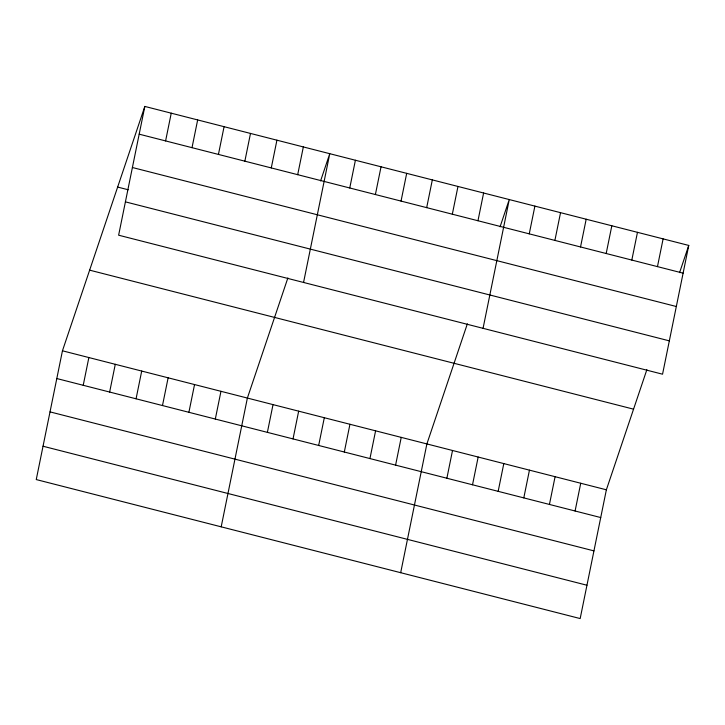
<?xml version="1.0" encoding="UTF-8"?>
<svg xmlns="http://www.w3.org/2000/svg" width="725" height="725" viewBox="0 0 725 725"><rect width="100%" height="100%" fill="white"/><g stroke="black" fill="none" stroke-linecap="round" stroke-linejoin="round"><path stroke-width="1.09" d="M144.828 106.43L118.628 235.199L662.55 374.2L688.75 245.431L144.828 106.43L62.45 350.8L36.25 479.569L580.172 618.57L606.372 489.801L646.863 369.696M83.221 385.292L88.867 357.552M109.638 392.044L115.284 364.303M165.599 140.922L171.245 113.182M136.064 398.795L141.71 371.055M192.016 147.673L197.662 119.933M162.482 405.547L168.127 377.807M218.433 154.425L224.079 126.685M188.899 412.298L194.545 384.558M244.86 161.177L250.497 133.436M215.316 419.05L220.962 391.31M271.277 167.928L276.923 140.188M221.188 526.83L247.379 398.061L287.87 277.947M297.694 174.68L303.34 146.939M267.38 432.354L273.026 404.613M303.558 282.46L329.757 153.691L320.586 180.906M293.027 438.915L298.664 411.166M349.758 187.983L355.404 160.243M318.665 445.467L324.311 417.718M375.396 194.536L381.042 166.795M344.312 452.019L349.948 424.27M401.043 201.088L406.689 173.347M369.949 458.572L375.595 430.822M426.681 207.64L432.327 179.9M395.596 465.124L401.233 437.383M452.327 214.192L457.973 186.452M400.68 572.705L426.88 443.936L467.362 323.821M477.965 220.753L483.611 193.004M446.881 478.228L452.518 450.488M483.058 328.325L509.258 199.556L500.078 226.78M472.519 484.78L478.165 457.04M529.25 233.858L534.896 206.108M498.166 491.332L503.802 463.592M554.897 240.41L560.543 212.661M523.803 497.885L529.449 470.144M580.535 246.962L586.181 219.222M549.441 504.437L555.087 476.697M606.182 253.514L611.827 225.774M575.088 510.998L580.734 483.249M631.819 260.067L637.465 232.326M657.466 266.619L663.112 238.878M679.579 272.645L688.75 245.431M139.182 134.17L683.104 273.171M132.394 167.511L676.325 306.512M117.64 187.068L128.207 189.769M125.407 201.858L669.338 340.859M89.628 270.153L633.559 409.163M62.45 350.8L606.372 489.801M56.804 378.541L600.726 517.55M50.025 411.882L593.947 550.882M43.029 446.228L586.96 585.238"/></g></svg>
